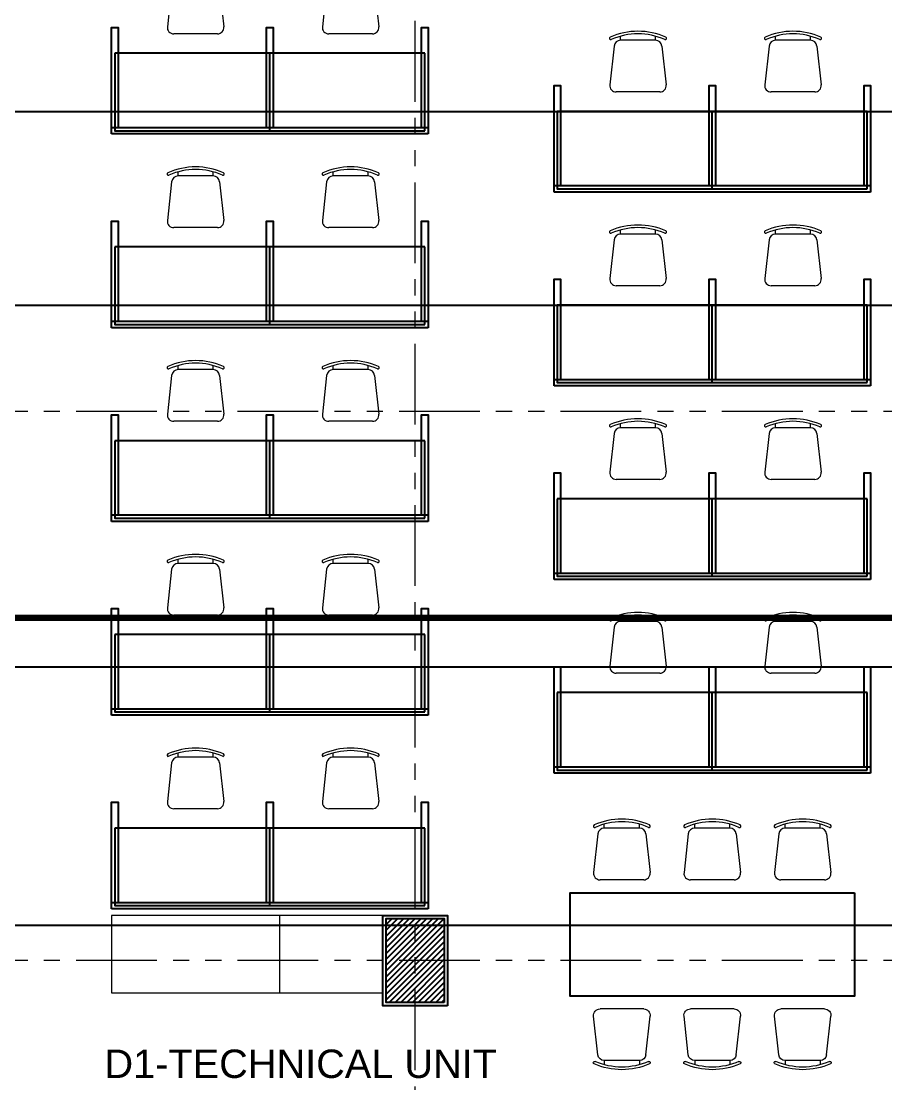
# Model space of a CAD drawing. Header units: metres. Extents: x -12400 to 1, y 0 to 106422.
# Drawn here: x -12144.5 to -12137.81, y 106392.62 to 106400.84 of the extents above; entities that cross this region are included whole.
import ezdxf

# ---------------------------------------------------------------- set-up
doc = ezdxf.new("R2010")
doc.units = ezdxf.units.M
doc.header["$PDMODE"] = 35
doc.linetypes.add('CENTER', pattern=[2, 1.25, -0.25, 0.25, -0.25])
doc.linetypes.add('PHANTOM2', pattern=[1.25, 0.625, -0.125, 0.125, -0.125, 0.125, -0.125])
for name, color, linetype, lineweight in [('0.1', 1, 'Continuous', 9), ('A-DIM-100', 8, 'Continuous', 0), ('DIM 001', 251, 'Continuous', 13), ('FURN 0009', 49, 'Continuous', 9), ('W', 140, 'Continuous', 80)]:
    doc.layers.add(name, color=color, linetype=linetype, lineweight=lineweight)
doc.layers.add('stone', color=15, linetype='Continuous')
doc.styles.add('arial', font='arial.ttf')
doc.styles.add('DIMTXT-100', font='arial.ttf')
doc.styles.add('swis721', font='swiss.ttf')
doc.dimstyles.new('D-100', dxfattribs={"dimtxt": 0.2, "dimasz": 0.15, "dimexe": 0.1, "dimexo": 0.1, "dimgap": 0.1, "dimtad": 1, "dimdec": 3, "dimzin": 4, "dimdsep": 46, "dimtxsty": 'DIMTXT-100', "dimblk": 'ARCHTICK', "dimcen": 0.2, "dimdle": 0.1, "dimclrd": 8, "dimclre": 8, "dimclrt": 2, "dimadec": 0, "dimazin": 1, "dimtfac": 1, "dimtdec": 3, "dimtofl": 0, "dimtmove": 2, "dimatfit": 3, "dimfxl": 1, "dimarcsym": 0})
doc.dimstyles.new('DIM 200', dxfattribs={"dimtxt": 200, "dimasz": 1, "dimexe": 0, "dimexo": 40, "dimgap": 50, "dimtad": 1, "dimtoh": 1, "dimdec": 0, "dimlfac": 2, "dimtxsty": 'swis721', "dimblk": 'CIR', "dimcen": 0, "dimclrd": 155, "dimclre": 155, "dimclrt": 4, "dimadec": 0, "dimazin": 0, "dimtfac": 1, "dimtdec": 0, "dimtix": 1, "dimtmove": 1, "dimatfit": 3, "dimldrblk": 'CIR', "dimfxl": 0, "dimarcsym": 0})

# ---------------------------------------------------------------- blocks, each defined once
blk = doc.blocks.new('CIR')
at = {"color": 4}
blk.add_circle((0, 0), 50, dxfattribs=at)
blk = doc.blocks.new('_ArchTick')
at = {"color": 0, "linetype": 'ByBlock', "const_width": 0.15}
blk.add_lwpolyline([(-0.5, -0.5), (0.5, 0.5)], dxfattribs=at)
blk = doc.blocks.new('*D159')
at = {"layer": 'DEFPOINTS', "color": 0, "transparency": 16777216}
for p in [(-12147.47941529414, 106401.7952236537), (-12147.40441529415, 106400.1452236536), (-12135.2544152942, 106400.1452236536)]:
    blk.add_point(p, dxfattribs=at)
at = {"layer": 'DIM 001', "color": 8, "lineweight": -2, "transparency": 16777216}
for p, q in [((-12135.2544152942, 106401.8952236537), (-12135.2544152942, 106400.0452236536)), ((-12147.37941529414, 106401.7952236537), (-12135.1544152942, 106401.7952236537)), ((-12147.30441529415, 106400.1452236536), (-12135.1544152942, 106400.1452236536))]:
    blk.add_line(p, q, dxfattribs=at)
at = {"layer": 'DIM 001', "color": 8, "lineweight": -2, "transparency": 16777216, "xscale": 0.15, "yscale": 0.15, "zscale": 0.15}
for p, rotation in [((-12135.2544152942, 106401.7952236537), 90), ((-12135.2544152942, 106400.1452236536), 270)]:
    blk.add_blockref('_ArchTick', p, dxfattribs=dict(at, rotation=rotation))
at = {"layer": 'DIM 001', "color": 2, "transparency": 16777216, "insert": (-12135.45652989171, 106400.9702236537), "char_height": 0.2, "attachment_point": 5, "rotation": 90, "style": 'DIMTXT-100'}
blk.add_mtext('1.650', dxfattribs=at)
blk = doc.blocks.new('*D160')
at = {"layer": 'DEFPOINTS', "color": 0, "transparency": 16777216}
for p in [(-12147.40441529415, 106400.1452236536), (-12147.40441529416, 106398.6452236537), (-12135.25441529421, 106398.6452236537)]:
    blk.add_point(p, dxfattribs=at)
at = {"layer": 'DIM 001', "color": 8, "lineweight": -2, "transparency": 16777216}
for p, q in [((-12135.25441529421, 106400.2452236536), (-12135.25441529421, 106398.5452236537)), ((-12147.30441529415, 106400.1452236536), (-12135.15441529421, 106400.1452236536)), ((-12147.30441529416, 106398.6452236537), (-12135.15441529421, 106398.6452236537))]:
    blk.add_line(p, q, dxfattribs=at)
at = {"layer": 'DIM 001', "color": 8, "lineweight": -2, "transparency": 16777216, "xscale": 0.15, "yscale": 0.15, "zscale": 0.15}
for p, rotation in [((-12135.25441529421, 106400.1452236536), 90), ((-12135.25441529421, 106398.6452236537), 270)]:
    blk.add_blockref('_ArchTick', p, dxfattribs=dict(at, rotation=rotation))
at = {"layer": 'DIM 001', "color": 2, "transparency": 16777216, "insert": (-12135.45652989172, 106399.3952236537), "char_height": 0.2, "attachment_point": 5, "rotation": 90, "style": 'DIMTXT-100'}
blk.add_mtext('1.500', dxfattribs=at)
blk = doc.blocks.new('*D161')
at = {"layer": 'DEFPOINTS', "color": 0, "transparency": 16777216}
for p in [(-12147.40441529416, 106398.6452236537), (-12147.40441529415, 106395.8452236537), (-12135.25441529421, 106395.8452236537)]:
    blk.add_point(p, dxfattribs=at)
at = {"layer": 'DIM 001', "color": 8, "lineweight": -2, "transparency": 16777216}
for p, q in [((-12135.25441529421, 106398.7452236537), (-12135.25441529421, 106395.7452236537)), ((-12147.30441529416, 106398.6452236537), (-12135.15441529421, 106398.6452236537)), ((-12147.30441529415, 106395.8452236537), (-12135.15441529421, 106395.8452236537))]:
    blk.add_line(p, q, dxfattribs=at)
at = {"layer": 'DIM 001', "color": 8, "lineweight": -2, "transparency": 16777216, "xscale": 0.15, "yscale": 0.15, "zscale": 0.15}
for p, rotation in [((-12135.25441529421, 106398.6452236537), 90), ((-12135.25441529421, 106395.8452236537), 270)]:
    blk.add_blockref('_ArchTick', p, dxfattribs=dict(at, rotation=rotation))
at = {"layer": 'DIM 001', "color": 2, "transparency": 16777216, "insert": (-12135.45652989173, 106397.2452236537), "char_height": 0.2, "attachment_point": 5, "rotation": 90, "style": 'DIMTXT-100'}
blk.add_mtext('2.800', dxfattribs=at)
blk = doc.blocks.new('*D162')
at = {"layer": 'DEFPOINTS', "color": 0, "transparency": 16777216}
for p in [(-12147.40441529415, 106395.8452236537), (-12145.97941529414, 106393.8452236537), (-12135.25441529422, 106393.8452236537)]:
    blk.add_point(p, dxfattribs=at)
at = {"layer": 'DIM 001', "color": 8, "lineweight": -2, "transparency": 16777216}
for p, q in [((-12135.25441529422, 106395.9452236537), (-12135.25441529422, 106393.7452236537)), ((-12147.30441529415, 106395.8452236537), (-12135.15441529422, 106395.8452236537)), ((-12145.87941529414, 106393.8452236537), (-12135.15441529422, 106393.8452236537))]:
    blk.add_line(p, q, dxfattribs=at)
at = {"layer": 'DIM 001', "color": 8, "lineweight": -2, "transparency": 16777216, "xscale": 0.15, "yscale": 0.15, "zscale": 0.15}
for p, rotation in [((-12135.25441529422, 106395.8452236537), 90), ((-12135.25441529422, 106393.8452236537), 270)]:
    blk.add_blockref('_ArchTick', p, dxfattribs=dict(at, rotation=rotation))
at = {"layer": 'DIM 001', "color": 2, "transparency": 16777216, "insert": (-12135.45652989173, 106394.8452236537), "char_height": 0.2, "attachment_point": 5, "rotation": 90, "style": 'DIMTXT-100'}
blk.add_mtext('2.000', dxfattribs=at)
blk = doc.blocks.new('*D163')
at = {"layer": 'DEFPOINTS', "color": 0, "transparency": 16777216}
for p in [(-12145.97941529414, 106393.8452236537), (-12145.95441529414, 106389.5702236539), (-12135.25441529422, 106389.5702236539)]:
    blk.add_point(p, dxfattribs=at)
at = {"layer": 'DIM 001', "color": 8, "lineweight": -2, "transparency": 16777216}
for p, q in [((-12135.25441529422, 106393.9452236537), (-12135.25441529422, 106389.4702236539)), ((-12145.87941529414, 106393.8452236537), (-12135.15441529422, 106393.8452236537)), ((-12145.85441529414, 106389.5702236539), (-12135.15441529422, 106389.5702236539))]:
    blk.add_line(p, q, dxfattribs=at)
at = {"layer": 'DIM 001', "color": 8, "lineweight": -2, "transparency": 16777216, "xscale": 0.15, "yscale": 0.15, "zscale": 0.15}
for p, rotation in [((-12135.25441529422, 106393.8452236537), 90), ((-12135.25441529422, 106389.5702236539), 270)]:
    blk.add_blockref('_ArchTick', p, dxfattribs=dict(at, rotation=rotation))
at = {"layer": 'DIM 001', "color": 2, "transparency": 16777216, "insert": (-12135.45652989173, 106391.7077236538), "char_height": 0.2, "attachment_point": 5, "rotation": 90, "style": 'DIMTXT-100'}
blk.add_mtext('4.275', dxfattribs=at)
blk = doc.blocks.new('new chair')
at = {"layer": 'FURN 0009', "color": 1, "lineweight": 9}
for p, q in [((-135.8034158992814, 400), (-135.803415899165, 431.6333479945315)), ((135.8034158993978, 400), (135.8034158993978, 431.6333479944151)), ((-185.4976026327349, 355.5215763038723), (-218.8309359660489, 55.52157630375586)), ((135.8034158993978, 400), (-135.8034158992814, 400)), ((185.4976026370423, 355.5215763018932), (218.8309359704144, 55.52157630189322)), ((169.1367492326535, 2.328306436538696e-10), (-169.1367492326535, 2.328306436538696e-10))]:
    blk.add_line(p, q, dxfattribs=at)
for centre, radius, start, end in [((-210.9529411762487, 415.4054511487484), 9.999999999999588, 113.8726975280942, 293.8726975280942), ((0, -61.24999999941792), 531.2499999999792, 66.12730247190576, 113.8726975280942), ((0, -61.24999999941792), 511.2499999999808, 66.12730247190576, 113.8726975280942), ((210.9529411806725, 415.4054511466529), 9.999999999999588, 246.1273024719058, 66.12730247190576), ((-135.803415899165, 350.0000000002328), 49.99999999999812, 90, 173.659808247256), ((135.8034158995142, 350.0000000004657), 49.99999999999812, 6.340191746267892, 90), ((-169.1367492325371, 50.00000000046566), 49.99999999999812, 173.659808247256, 270), ((169.1367492326535, 50.00000000046566), 49.99999999999812, 270, 6.340191746267892)]:
    blk.add_arc(centre, radius, start, end, dxfattribs=at)
blk = doc.blocks.new('2FCOLUMNS')
h = blk.add_hatch()
h.set_pattern_fill('ANSI31', color=8, scale=0.01)
h.set_pattern_definition([(45, (12128.21296792571, -106237.5702236537), (-0.02245064030267288, 0.02245064030267288), [])])
h.paths.add_polyline_path([(0.02499999999599822, 18.02499999999418), (0.4749999999967258, 18.02499999999418), (0.4749999999967258, 18.67500000000291), (0.02499999999599822, 18.67500000000291)])
h.paths.add_polyline_path([(4.924999999997453, 18.67500000000291), (4.924999999997453, 18.22499999999127), (4.274999999997817, 18.22499999999127), (4.274999999997817, 18.67500000000291)])
h.paths.add_polyline_path([(9.174999999997453, 18.02499999999418), (8.724999999996726, 18.02499999999418), (8.724999999996726, 18.67500000000291), (9.174999999997453, 18.67500000000291)])
h.paths.add_polyline_path([(13.42499999999745, 17.52499999999418), (13.42499999999745, 17.97500000000582), (12.77499999999782, 17.97500000000582), (12.77499999999782, 17.52499999999418)])
h.paths.add_polyline_path([(17.024999999996, 18.02499999999418), (17.47499999999673, 18.02499999999418), (17.47499999999673, 18.67500000000291), (17.024999999996, 18.67500000000291)])
h.paths.add_polyline_path([(21.274999999996, 18.67500000000291), (21.274999999996, 18.22499999999127), (21.92499999999563, 18.22499999999127), (21.92499999999563, 18.67500000000291)])
h.paths.add_polyline_path([(26.17499999999563, 18.02499999999418), (25.72499999999491, 18.02499999999418), (25.72499999999491, 18.67500000000291), (26.17499999999563, 18.67500000000291)])
h.paths.add_polyline_path([(26.17499999999563, 13.27499999999418), (25.72499999999491, 13.27499999999418), (25.72499999999491, 13.92500000000291), (26.17499999999563, 13.92500000000291)])
h.paths.add_polyline_path([(21.37499999999636, 13.27499999999418), (21.82499999999709, 13.27499999999418), (21.82499999999709, 13.92500000000291), (21.37499999999636, 13.92500000000291)])
h.paths.add_polyline_path([(17.024999999996, 13.27499999999418), (17.47499999999673, 13.27499999999418), (17.47499999999673, 13.92500000000291), (17.024999999996, 13.92500000000291)])
h.paths.add_polyline_path([(12.92499999999563, 13.27499999999418), (13.32499999999709, 13.27499999999418), (13.32499999999709, 13.67500000000291), (12.92499999999563, 13.67500000000291)])
h.paths.add_polyline_path([(9.174999999997453, 13.27499999999418), (8.724999999996726, 13.27499999999418), (8.724999999996726, 13.92500000000291), (9.174999999997453, 13.92500000000291)])
h.paths.add_polyline_path([(4.82499999999709, 13.27499999999418), (4.374999999996362, 13.27499999999418), (4.374999999996362, 13.92500000000291), (4.82499999999709, 13.92500000000291)])
h.paths.add_polyline_path([(0.02499999999599822, 13.27499999999418), (0.4749999999967258, 13.27499999999418), (0.4749999999967258, 13.92500000000291), (0.02499999999599822, 13.92500000000291)])
h.paths.add_polyline_path([(0.02499999999599822, 9.02499999999418), (0.4749999999967258, 9.02499999999418), (0.4749999999967258, 9.67500000000291), (0.02499999999599822, 9.67500000000291)])
h.paths.add_polyline_path([(9.174999999997453, 9.02499999999418), (8.724999999996726, 9.02499999999418), (8.724999999996726, 9.67500000000291), (9.174999999997453, 9.67500000000291)])
h.paths.add_polyline_path([(17.024999999996, 9.02499999999418), (17.47499999999673, 9.02499999999418), (17.47499999999673, 9.67500000000291), (17.024999999996, 9.67500000000291)])
h.paths.add_polyline_path([(26.17499999999563, 9.02499999999418), (25.72499999999491, 9.02499999999418), (25.72499999999491, 9.67500000000291), (26.17499999999563, 9.67500000000291)])
h.paths.add_polyline_path([(26.17499999999563, 4.774999999994179), (25.72499999999491, 4.774999999994179), (25.72499999999491, 5.42500000000291), (26.17499999999563, 5.42500000000291)])
h.paths.add_polyline_path([(21.82499999999709, 4.774999999994179), (21.37499999999636, 4.774999999994179), (21.37499999999636, 5.42500000000291), (21.82499999999709, 5.42500000000291)])
h.paths.add_polyline_path([(17.024999999996, 4.774999999994179), (17.47499999999673, 4.774999999994179), (17.47499999999673, 5.42500000000291), (17.024999999996, 5.42500000000291)])
h.paths.add_polyline_path([(13.32499999999709, 4.774999999994179), (12.87499999999636, 4.774999999994179), (12.87499999999636, 5.42500000000291), (13.32499999999709, 5.42500000000291)])
h.paths.add_polyline_path([(9.174999999997453, 4.774999999994179), (8.724999999996726, 4.774999999994179), (8.724999999996726, 5.42500000000291), (9.174999999997453, 5.42500000000291)])
h.paths.add_polyline_path([(4.374999999996362, 4.774999999994179), (4.82499999999709, 4.774999999994179), (4.82499999999709, 5.42500000000291), (4.374999999996362, 5.42500000000291)])
h.paths.add_polyline_path([(0.02499999999599822, 4.774999999994179), (0.4749999999967258, 4.774999999994179), (0.4749999999967258, 5.42500000000291), (0.02499999999599822, 5.42500000000291)])
h.paths.add_polyline_path([(0.02499999999599822, 2.25), (0.4749999999967258, 2.25), (0.4749999999967258, 2.900000000008731), (0.02499999999599822, 2.900000000008731)])
h.paths.add_polyline_path([(0.0249999999996362, 0.02499999999417923), (0.4250000000010914, 0.02499999999417923), (0.4250000000010914, 0.4250000000029104), (0.0249999999996362, 0.4250000000029104)])
h.paths.add_polyline_path([(2.899999999997817, 0.02500000000873115), (2.899999999997817, 0.4750000000203727), (2.249999999998181, 0.4750000000203727), (2.249999999998181, 0.02500000000873115)])
h.paths.add_polyline_path([(4.924999999997453, 0.02500000000873115), (4.924999999997453, 0.4750000000203727), (4.274999999997817, 0.4750000000203727), (4.274999999997817, 0.02500000000873115)])
h.paths.add_polyline_path([(9.174999999997453, 0.02500000000873115), (8.724999999996726, 0.02500000000873115), (8.724999999996726, 0.6750000000174623), (9.174999999997453, 0.6750000000174623)])
h.paths.add_polyline_path([(13.42499999999745, 1.025000000008731), (13.42499999999745, 1.475000000020373), (12.77499999999782, 1.475000000020373), (12.77499999999782, 1.025000000008731)])
h.paths.add_polyline_path([(17.024999999996, 0.02500000000873115), (17.47499999999673, 0.02500000000873115), (17.47499999999673, 0.6750000000174623), (17.024999999996, 0.6750000000174623)])
h.paths.add_polyline_path([(21.274999999996, 0.02500000000873115), (21.274999999996, 0.4750000000203727), (21.92499999999563, 0.4750000000203727), (21.92499999999563, 0.02500000000873115)])
h.paths.add_polyline_path([(26.17499999999563, 0.02500000000873115), (25.72499999999491, 0.02500000000873115), (25.72499999999491, 0.6750000000174623), (26.17499999999563, 0.6750000000174623)])
at = {"color": 7}
blk.add_lwpolyline([(21.84999999999673, 4.75), (21.34999999999673, 4.75), (21.34999999999673, 5.44999999999709), (21.84999999999673, 5.44999999999709)], close=True, dxfattribs=at)
at = {"layer": 'stone', "color": 5}
blk.add_lwpolyline([(21.82499999999709, 4.774999999994179), (21.37499999999636, 4.774999999994179), (21.37499999999636, 5.42500000000291), (21.82499999999709, 5.42500000000291)], close=True, dxfattribs=at)
blk = doc.blocks.new('FP_2F')
at = {"color": 1}
for p, q in [((22.67499999997926, 13.12499999998545), (20.27499999995962, 13.12499999998545)), ((26.10000000008949, 12.67499999998836), (23.70000000006985, 12.67499999998836)), ((22.67499999997926, 11.62499999998545), (20.27499999995962, 11.62499999998545)), ((26.10000000008949, 11.17499999998836), (23.70000000006985, 11.17499999998836)), ((22.67499999997926, 10.12499999998545), (20.27499999995962, 10.12499999998545)), ((26.10000000008949, 9.674999999988358), (23.70000000006985, 9.674999999988358)), ((22.67499999997926, 8.624999999985448), (20.27499999995962, 8.624999999985448)), ((26.10000000008949, 8.174999999988358), (23.70000000006985, 8.174999999988358)), ((22.67499999997926, 7.124999999985448), (20.27499999995962, 7.124999999985448))]:
    blk.add_line(p, q, dxfattribs=at)
at = {"color": 2}
for points in [[(20.24999999995998, 12.54999999997381), (20.24999999995816, 13.32499999990978), (20.29999999995744, 13.32499999990978), (20.29999999995925, 12.54999999997381)], [(21.4499999999698, 12.54999999997381), (21.44999999996799, 13.32499999990978), (21.49999999996726, 13.32499999990978), (21.49999999996908, 12.54999999997381)], [(22.64999999997963, 12.54999999997381), (22.64999999997781, 13.32499999990978), (22.69999999997708, 13.32499999990978), (22.6999999999789, 12.49999999998545)], [(23.67500000007021, 12.09999999997672), (23.67500000006839, 12.87499999991269), (23.72500000006767, 12.87499999991269), (23.72500000006949, 12.09999999997672)], [(24.87500000008004, 12.09999999997672), (24.87500000007822, 12.87499999991269), (24.92500000007749, 12.87499999991269), (24.92500000007931, 12.09999999997672)], [(26.07500000008986, 12.09999999997672), (26.07500000008804, 12.87499999991269), (26.12500000008731, 12.87499999991269), (26.12500000008913, 12.04999999998836)], [(20.24999999995998, 12.54999999997381), (22.6999999999789, 12.54999999997381)], [(20.24999999995998, 12.4999999999709), (20.24999999995998, 12.54999999997381)], [(22.6999999999789, 12.49999999998545), (20.24999999995998, 12.4999999999709)], [(23.67500000007021, 12.09999999997672), (26.12500000008913, 12.09999999997672)], [(23.67500000007021, 12.04999999997381), (23.67500000007021, 12.09999999997672)], [(26.12500000008913, 12.04999999998836), (23.67500000007021, 12.04999999997381)], [(20.24999999995998, 11.04999999997381), (20.24999999995816, 11.82499999990978), (20.29999999995744, 11.82499999990978), (20.29999999995925, 11.04999999997381)], [(21.4499999999698, 11.04999999997381), (21.44999999996799, 11.82499999990978), (21.49999999996726, 11.82499999990978), (21.49999999996908, 11.04999999997381)], [(22.64999999997963, 11.04999999997381), (22.64999999997781, 11.82499999990978), (22.69999999997708, 11.82499999990978), (22.6999999999789, 10.99999999998545)], [(23.67500000007021, 10.59999999997672), (23.67500000006839, 11.37499999991269), (23.72500000006767, 11.37499999991269), (23.72500000006949, 10.59999999997672)], [(24.87500000008004, 10.59999999997672), (24.87500000007822, 11.37499999991269), (24.92500000007749, 11.37499999991269), (24.92500000007931, 10.59999999997672)], [(26.07500000008986, 10.59999999997672), (26.07500000008804, 11.37499999991269), (26.12500000008731, 11.37499999991269), (26.12500000008913, 10.54999999998836)], [(20.24999999995998, 11.04999999997381), (22.6999999999789, 11.04999999997381)], [(20.24999999995998, 10.9999999999709), (20.24999999995998, 11.04999999997381)], [(22.6999999999789, 10.99999999998545), (20.24999999995998, 10.9999999999709)], [(23.67500000007021, 10.59999999997672), (26.12500000008913, 10.59999999997672)], [(23.67500000007021, 10.54999999997381), (23.67500000007021, 10.59999999997672)], [(26.12500000008913, 10.54999999998836), (23.67500000007021, 10.54999999997381)], [(20.24999999995998, 9.549999999973807), (20.24999999995816, 10.32499999990978), (20.29999999995744, 10.32499999990978), (20.29999999995925, 9.549999999973807)], [(21.4499999999698, 9.549999999973807), (21.44999999996799, 10.32499999990978), (21.49999999996726, 10.32499999990978), (21.49999999996908, 9.549999999973807)], [(22.64999999997963, 9.549999999973807), (22.64999999997781, 10.32499999990978), (22.69999999997708, 10.32499999990978), (22.6999999999789, 9.499999999985448)], [(23.67500000007021, 9.099999999976717), (23.67500000006839, 9.874999999912689), (23.72500000006767, 9.874999999912689), (23.72500000006949, 9.099999999976717)], [(24.87500000008004, 9.099999999976717), (24.87500000007822, 9.874999999912689), (24.92500000007749, 9.874999999912689), (24.92500000007931, 9.099999999976717)], [(26.07500000008986, 9.099999999976717), (26.07500000008804, 9.874999999912689), (26.12500000008731, 9.874999999912689), (26.12500000008913, 9.049999999988358)], [(20.24999999995998, 9.549999999973807), (22.6999999999789, 9.549999999973807)], [(20.24999999995998, 9.499999999970896), (20.24999999995998, 9.549999999973807)], [(22.6999999999789, 9.499999999985448), (20.24999999995998, 9.499999999970896)], [(23.67500000007021, 9.099999999976717), (26.12500000008913, 9.099999999976717)], [(23.67500000007021, 9.049999999973807), (23.67500000007021, 9.099999999976717)], [(26.12500000008913, 9.049999999988358), (23.67500000007021, 9.049999999973807)], [(20.24999999995998, 8.049999999973807), (20.24999999995816, 8.824999999909778), (20.29999999995744, 8.824999999909778), (20.29999999995925, 8.049999999973807)], [(21.4499999999698, 8.049999999973807), (21.44999999996799, 8.824999999909778), (21.49999999996726, 8.824999999909778), (21.49999999996908, 8.049999999973807)], [(22.64999999997963, 8.049999999973807), (22.64999999997781, 8.824999999909778), (22.69999999997708, 8.824999999909778), (22.6999999999789, 7.999999999985448)], [(23.67500000007021, 7.599999999976717), (23.67500000006839, 8.374999999912689), (23.72500000006767, 8.374999999912689), (23.72500000006949, 7.599999999976717)], [(24.87500000008004, 7.599999999976717), (24.87500000007822, 8.374999999912689), (24.92500000007749, 8.374999999912689), (24.92500000007931, 7.599999999976717)], [(26.07500000008986, 7.599999999976717), (26.07500000008804, 8.374999999912689), (26.12500000008731, 8.374999999912689), (26.12500000008913, 7.549999999988358)], [(20.24999999995998, 8.049999999973807), (22.6999999999789, 8.049999999973807)], [(20.24999999995998, 7.999999999970896), (20.24999999995998, 8.049999999973807)], [(22.6999999999789, 7.999999999985448), (20.24999999995998, 7.999999999970896)], [(23.67500000007021, 7.599999999976717), (26.12500000008913, 7.599999999976717)], [(23.67500000007021, 7.549999999973807), (23.67500000007021, 7.599999999976717)], [(26.12500000008913, 7.549999999988358), (23.67500000007021, 7.549999999973807)], [(20.24999999995998, 6.549999999973807), (20.24999999995816, 7.324999999909778), (20.29999999995744, 7.324999999909778), (20.29999999995925, 6.549999999973807)], [(21.4499999999698, 6.549999999973807), (21.44999999996799, 7.324999999909778), (21.49999999996726, 7.324999999909778), (21.49999999996908, 6.549999999973807)], [(22.64999999997963, 6.549999999973807), (22.64999999997781, 7.324999999909778), (22.69999999997708, 7.324999999909778), (22.6999999999789, 6.499999999985448)], [(20.24999999995998, 6.549999999973807), (22.6999999999789, 6.549999999973807)], [(20.24999999995998, 6.499999999970896), (20.24999999995998, 6.549999999973807)], [(22.6999999999789, 6.499999999985448), (20.24999999995998, 6.499999999970896)]]:
    blk.add_lwpolyline(points, dxfattribs=at)
at = {"color": 1}
for points in [[(20.27499999995962, 13.12499999998545), (20.27499999995962, 12.52499999997963), (22.67499999997926, 12.52499999997963)], [(21.47499999996944, 12.52499999997963), (21.47499999996944, 13.12499999998545)], [(22.67499999997926, 12.52499999997963), (22.67499999997926, 13.12499999998545)], [(23.70000000006985, 12.67499999998836), (23.70000000006985, 12.07499999998254), (26.10000000008949, 12.07499999998254)], [(24.90000000007967, 12.07499999998254), (24.90000000007967, 12.67499999998836)], [(26.10000000008949, 12.07499999998254), (26.10000000008949, 12.67499999998836)], [(20.27499999995962, 11.62499999998545), (20.27499999995962, 11.02499999997963), (22.67499999997926, 11.02499999997963)], [(21.47499999996944, 11.02499999997963), (21.47499999996944, 11.62499999998545)], [(22.67499999997926, 11.02499999997963), (22.67499999997926, 11.62499999998545)], [(23.70000000006985, 11.17499999998836), (23.70000000006985, 10.57499999998254), (26.10000000008949, 10.57499999998254)], [(24.90000000007967, 10.57499999998254), (24.90000000007967, 11.17499999998836)], [(26.10000000008949, 10.57499999998254), (26.10000000008949, 11.17499999998836)], [(20.27499999995962, 10.12499999998545), (20.27499999995962, 9.524999999979627), (22.67499999997926, 9.524999999979627)], [(21.47499999996944, 9.524999999979627), (21.47499999996944, 10.12499999998545)], [(22.67499999997926, 9.524999999979627), (22.67499999997926, 10.12499999998545)], [(23.70000000006985, 9.674999999988358), (23.70000000006985, 9.074999999982538), (26.10000000008949, 9.074999999982538)], [(24.90000000007967, 9.074999999982538), (24.90000000007967, 9.674999999988358)], [(26.10000000008949, 9.074999999982538), (26.10000000008949, 9.674999999988358)], [(20.27499999995962, 8.624999999985448), (20.27499999995962, 8.024999999979627), (22.67499999997926, 8.024999999979627)], [(21.47499999996944, 8.024999999979627), (21.47499999996944, 8.624999999985448)], [(22.67499999997926, 8.024999999979627), (22.67499999997926, 8.624999999985448)], [(23.70000000006985, 8.174999999988358), (23.70000000006985, 7.574999999982538), (26.10000000008949, 7.574999999982538)], [(24.90000000007967, 7.574999999982538), (24.90000000007967, 8.174999999988358)], [(26.10000000008949, 7.574999999982538), (26.10000000008949, 8.174999999988358)], [(20.27499999995962, 7.124999999985448), (20.27499999995962, 6.524999999979627), (22.67499999997926, 6.524999999979627)], [(21.47499999996944, 6.524999999979627), (21.47499999996944, 7.124999999985448)], [(22.67499999997926, 6.524999999979627), (22.67499999997926, 7.124999999985448)]]:
    blk.add_lwpolyline(points, dxfattribs=at)
blk.add_lwpolyline([(26.00000000007458, 6.624999999985448), (26.00000000007458, 5.824999999982538), (23.80000000007567, 5.824999999982538), (23.80000000007567, 6.624999999985448)], close=True, dxfattribs=at)
at = {"color": 1, "lineweight": 0}
for points in [[(22.34999999999854, 6.449999999982538), (20.24999999992542, 6.449999999982538), (20.24999999992724, 5.849999999991269), (21.55000000000109, 5.849999999976717)], [(21.54999999999927, 6.449999999982538), (21.55000000000109, 5.849999999991269), (22.35000000000036, 5.849999999976717), (22.34999999999854, 6.449999999982538)]]:
    blk.add_lwpolyline(points, dxfattribs=at)
blk.add_blockref('2FCOLUMNS', (1.000000000003638, 0.9999999999854481))
at = {"lineweight": 0, "xscale": 0.001000000000000031, "yscale": 0.001000000000000031, "zscale": 0.001000000000000031}
for p in [(20.89999999997599, 13.27499999997963), (22.1000000000131, 13.27499999997963), (24.32500000008622, 12.82499999998254), (25.52500000012333, 12.82499999998254), (20.89999999997599, 11.77499999997963), (22.1000000000131, 11.77499999997963), (24.32500000008622, 11.32499999998254), (25.52500000012333, 11.32499999998254), (20.89999999997599, 10.27499999997963), (22.1000000000131, 10.27499999997963), (24.32500000008622, 9.824999999982538), (25.52500000012333, 9.824999999982538), (20.89999999997599, 8.774999999979627), (22.1000000000131, 8.774999999979627), (24.32500000008622, 8.324999999982538), (25.52500000012333, 8.324999999982538), (20.89999999997599, 7.274999999979627), (22.1000000000131, 7.274999999979627), (24.20000000007531, 6.724999999991269), (24.90000000007603, 6.724999999991269), (25.60000000007494, 6.724999999991269)]:
    blk.add_blockref('new chair', p, dxfattribs=at)
at = {"lineweight": 0, "xscale": -0.001000000000000031, "yscale": 0.001000000000000031, "zscale": 0.001000000000000031, "rotation": 180}
for p in [(24.20000000007531, 5.724999999976717), (24.90000000007603, 5.724999999976717), (25.60000000007494, 5.724999999976717)]:
    blk.add_blockref('new chair', p, dxfattribs=at)
at = {"color": 8, "char_height": 0.15, "attachment_point": 5}
for s, insert in [('{\\Fx-hlvm1s|c0;\\W0.9;\\T0.9;37}', (24.32500000008804, 13.03052157629281)), ('{\\Fx-hlvm1s|c0;\\W0.9;\\T0.9;38}', (25.52500000012515, 13.03052157629281)), ('{\\Fx-hlvm1s|c0;\\W0.9;\\T0.9;21}', (20.89999999997781, 11.9805215762899)), ('{\\Fx-hlvm1s|c0;\\W0.9;\\T0.9;22}', (22.10000000001492, 11.9805215762899)), ('{\\Fx-hlvm1s|c0;\\W0.9;\\T0.9;39}', (24.32500000008804, 11.53052157629281)), ('{\\Fx-hlvm1s|c0;\\W0.9;\\T0.9;40}', (25.52500000012515, 11.53052157629281)), ('{\\Fx-hlvm1s|c0;\\W0.9;\\T0.9;18}', (20.89999999997781, 10.4805215762899)), ('{\\Fx-hlvm1s|c0;\\W0.9;\\T0.9;19}', (22.10000000001492, 10.4805215762899)), ('{\\Fx-hlvm1s|c0;\\W0.9;\\T0.9;41}', (24.32500000008804, 10.03052157629281)), ('{\\Fx-hlvm1s|c0;\\W0.9;\\T0.9;42}', (25.52500000012515, 10.03052157629281)), ('{\\Fx-hlvm1s|c0;\\W0.9;\\T0.9;16}', (20.89999999997781, 8.980521576289902)), ('{\\Fx-hlvm1s|c0;\\W0.9;\\T0.9;17}', (22.10000000001492, 8.980521576289902)), ('{\\Fx-hlvm1s|c0;\\W0.9;\\T0.9;43}', (24.32500000008804, 8.530521576292813)), ('{\\Fx-hlvm1s|c0;\\W0.9;\\T0.9;44}', (25.52500000012515, 8.530521576292813)), ('{\\Fx-hlvm1s|c0;\\W0.9;\\T0.9;13}', (20.89999999997781, 7.480521576289902)), ('{\\Fx-hlvm1s|c0;\\W0.9;\\T0.9;14}', (22.10000000001492, 7.480521576289902)), ('{\\Fx-hlvm1s|c0;\\W0.9;\\T0.9;45}', (24.20000000007713, 6.930521576301544)), ('{\\Fx-hlvm1s|c0;\\W0.9;\\T0.9;46}', (24.90000000007785, 6.930521576301544)), ('{\\Fx-hlvm1s|c0;\\W0.9;\\T0.9;47}', (25.60000000007676, 6.930521576301544)), ('{\\Fx-hlvm1s|c0;\\W0.9;\\T0.9;48}', (24.20000000007713, 5.51947842365189)), ('{\\Fx-hlvm1s|c0;\\W0.9;\\T0.9;49}', (24.90000000007785, 5.51947842365189)), ('{\\Fx-hlvm1s|c0;\\W0.9;\\T0.9;50}', (25.60000000007676, 5.51947842365189))]:
    blk.add_mtext_dynamic_manual_height_columns(s, width=5150.828219755791, gutter_width=1, heights=[0], dxfattribs=dict(at, insert=insert))
at = {"layer": '0.1', "color": 2, "char_height": 0.12, "attachment_point": 5}
for s, insert in [('{\\Fx-hlvm1s|c0;\\W0.9;\\T0.9;\\C3;WORKING\\PTABLE}', (20.89999999996326, 6.149999999979627)), ('{\\Fx-hlvm1s|c0;\\W0.9;\\T0.9;\\C3;WORKING TABLE}', (24.90000000007421, 6.224999999976717)), ('{\\Fx-hlvm1s|c0;\\W0.9;\\T0.9;\\C3;PRINTER}', (21.95000000000073, 6.149999999979627))]:
    blk.add_mtext_dynamic_manual_height_columns(s, width=5150.828219755791, gutter_width=1, heights=[0], dxfattribs=dict(at, insert=insert))
blk = doc.blocks.new('GRID1')
at = {"color": 6, "linetype": 'PHANTOM2'}
for points in [[(-12138.75441529414, 106384.7702236537), (-12138.75441529414, 106412.5702236537)], [(-12130.75441529413, 106398.6202236537), (-12163.75441529414, 106398.6202236537)], [(-12130.75441529413, 106394.3702236537), (-12163.75441529414, 106394.3702236537)]]:
    blk.add_leader(points, dimstyle='DIM 200', override={"dimasz": 0.002, "dimgap": 60, "dimtad": 0}, dxfattribs=at)

msp = doc.modelspace()

# ---------------------------------------------------------------- linework, layer by layer
at = {"layer": 'W', "linetype": 'CENTER', "ltscale": 1.2, "const_width": 0.05}
msp.add_lwpolyline([(-12167.3544152944, 106396.2235543709), (-12098.61296792597, 106396.2235543709), (-12098.61296792597, 106396.2235543709), (-12098.77290731897, 106396.2235543709)], dxfattribs=at)

# ---------------------------------------------------------------- block references
msp.add_blockref('FP_2F', (-12164.05441529414, 106387.4702236537))
at = {"layer": 'A-DIM-100'}
msp.add_blockref('GRID1', (-2.700000000000728, -0.8000000000029104), dxfattribs=at)

# ---------------------------------------------------------------- texts
at = {"linetype": 'Continuous', "insert": (-12142.34049591768, 106392.7693131485), "char_height": 0.22, "attachment_point": 5, "style": 'arial'}
msp.add_mtext_dynamic_manual_height_columns('\\pxse0.75,t28;{\\C4;D1-TECHNICAL UNIT}', width=6.084194777119323, gutter_width=0.001, heights=[0], dxfattribs=at)

# ---------------------------------------------------------------- dimensions: what is measured, and where the dimension line sits
at = {"layer": 'DIM 001'}
for base, p1, p2, picture, middle in [((-12135.2544152942, 106400.1452236536), (-12147.47941529414, 106401.7952236537), (-12147.40441529414, 106400.1452236536), '*D159', (-12135.45652989171, 106400.9702236537)), ((-12135.25441529421, 106398.6452236537), (-12147.40441529414, 106400.1452236536), (-12147.40441529416, 106398.6452236537), '*D160', (-12135.45652989172, 106399.3952236537)), ((-12135.25441529421, 106395.8452236537), (-12147.40441529416, 106398.6452236537), (-12147.40441529415, 106395.8452236537), '*D161', (-12135.45652989173, 106397.2452236537)), ((-12135.25441529422, 106393.8452236537), (-12147.40441529415, 106395.8452236537), (-12145.97941529414, 106393.8452236537), '*D162', (-12135.45652989173, 106394.8452236537)), ((-12135.25441529422, 106389.5702236539), (-12145.97941529414, 106393.8452236537), (-12145.95441529414, 106389.5702236538), '*D163', (-12135.45652989173, 106391.7077236538))]:
    dim = msp.add_linear_dim(base=base, p1=p1, p2=p2, angle=90, dimstyle='D-100', dxfattribs=at)
    dim.commit()
    dim.dimension.update_dxf_attribs({"geometry": picture, "text_midpoint": middle})

doc.saveas('drawing.dxf')
